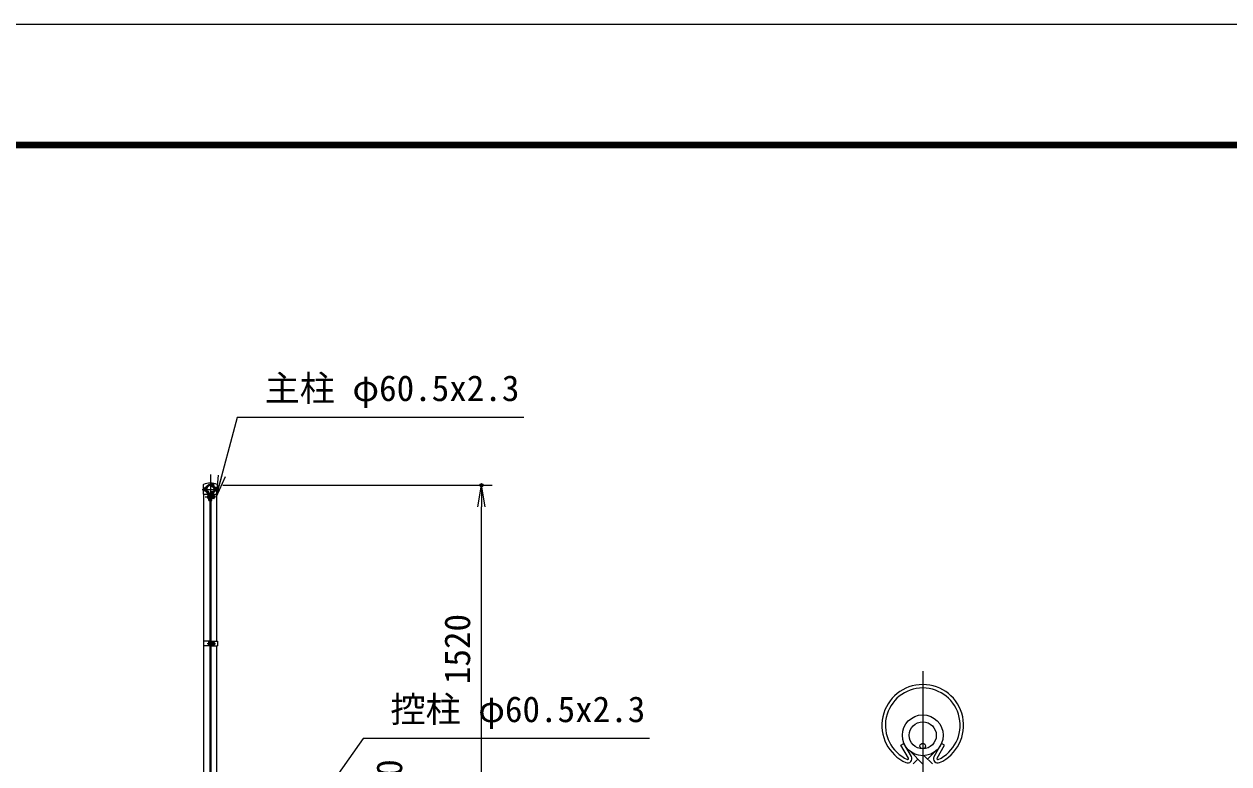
# Model space of a CAD drawing. Units: millimetres, scale not verified. Extents: x -10499 to 10501, y -7424 to 7426.
# Drawn here: x -3194 to 2428, y 3977 to 7426 of the extents above; entities that cross this region are included whole.
import ezdxf
from ezdxf.enums import TextEntityAlignment as Align

# ---------------------------------------------------------------- set-up
doc = ezdxf.new("R2010")
doc.units = ezdxf.units.MM
doc.header["$LTSCALE"] = 30
doc.header["$PDMODE"] = 32
doc.header["$PDSIZE"] = 15
doc.linetypes.add('USER1', pattern=[50.8, 31.75, -6.35, 6.35, -6.35])
for name, color, linetype, lineweight in [('0-1_D-STR1', 1, 'Continuous', 25), ('0-4_D-BMK', 2, 'USER1', 13), ('0-5_D-STR3', 3, 'Continuous', 13), ('0-6_D-STR-DIM', 7, 'Continuous', 13), ('0-C_D-STR-TXT', 7, 'Continuous', 13), ('0-D_D-STR2', 7, 'Continuous', 13), ('0-E_D-TTL', 7, 'Continuous', 25)]:
    doc.layers.add(name, color=color, linetype=linetype, lineweight=lineweight)
doc.layers.add('0-7_0', color=7, linetype='Continuous')
doc.layers.add('0-8_Defpoints', color=8, linetype='Continuous')
doc.styles.add('ＭＳ ゴシック', font='')
doc.styles.get('ＭＳ ゴシック').set_extended_font_data('MS Gothic')

# ---------------------------------------------------------------- blocks, each defined once
blk = doc.blocks.new('_Open')
at = {"layer": '0-7_0'}
blk.add_line((-30, 5), (0, 0), dxfattribs=at)
blk.add_lwpolyline([(-30, -5), (0, 0), (-30, 0)], dxfattribs=at)

msp = doc.modelspace()

# ---------------------------------------------------------------- linework, layer by layer
at = {"layer": '0-1_D-STR1'}
for p, q in [((-2354.73, 4548.07), (-2354.73, 5234.02)), ((-2334.66, 5247.26), (-2333.27, 5248.07)), ((-2331.15, 5241.19), (-2334.66, 5247.26)), ((-2329.76, 5241.99), (-2333.27, 5248.07)), ((-2319.19, 5241.99), (-2315.68, 5248.07)), ((-2317.8, 5241.19), (-2314.29, 5247.26)), ((-2314.29, 5247.26), (-2315.68, 5248.07)), ((-2294.23, 4548.07), (-2294.23, 5234.02)), ((-2354.73, 3811.07), (-2354.73, 4527.07)), ((-2294.23, 3811.07), (-2294.23, 4527.07)), ((897.54, 4063.56), (911.43, 4071.58)), ((932.63, 4002.78), (897.54, 4063.56)), ((946.52, 4010.8), (911.43, 4071.58)), ((1052.21, 4010.8), (1087.3, 4071.58)), ((1066.1, 4002.78), (1101.19, 4063.56)), ((1101.19, 4063.56), (1087.3, 4071.58))]:
    msp.add_line(p, q, dxfattribs=at)
for centre, radius, start, end in [((-2324.48, 5256.52), 19.05, 294.32478, 245.67522), ((-2324.48, 5256.52), 17.45, 294.32478, 245.67522), ((-2331.5, 5240.98), 2, 245.67522, 30), ((-2331.5, 5240.98), 0.401, 245.67522, 30), ((-2317.46, 5240.98), 2, 150, 294.32478), ((-2317.46, 5240.98), 0.401, 150, 294.32478), ((999.37, 4156.09), 190.5, 294.32478, 245.67522), ((999.37, 4156.09), 174.46, 294.32478, 245.67522), ((929.16, 4000.77), 20.05, 245.67522, 30), ((929.16, 4000.77), 4.01, 245.67522, 30), ((1069.57, 4000.77), 20.05, 150, 294.32478), ((1069.57, 4000.77), 4.01, 150, 294.32478)]:
    msp.add_arc(centre, radius, start, end, dxfattribs=at)
at = {"layer": '0-4_D-BMK'}
for p, q in [((-2324.48, 5325.57), (-2324.48, -4594.43)), ((-2362.44, 5256.52), (-2286.51, 5256.52)), ((-2348.92, 5221.52), (-2300.04, 5221.52)), ((-2339.03, 4537.57), (-2300.43, 4537.57)), ((999.36, 4409.09), (999.36, 1278.28))]:
    msp.add_line(p, q, dxfattribs=at)
at = {"layer": '0-5_D-STR3'}
for p, q in [((-2351.28, 5263.02), (-2351.28, 5250.02)), ((-2346.48, 5264.52), (-2346.48, 5248.52)), ((-2346.11, 5260.52), (-2346.48, 5260.52)), ((-2346.11, 5252.52), (-2346.48, 5252.52)), ((-2335.78, 5214.95), (-2335.78, 5227.95)), ((-2330.98, 5204.82), (-2330.98, 5234.09)), ((-2328.68, 5204.82), (-2328.68, 5234.09)), ((-2326.73, 5236.52), (-2326.73, 2364.62)), ((-2326.73, 5236.52), (-2322.23, 5236.52)), ((-2322.23, 5236.52), (-2322.23, 2364.62)), ((-2320.28, 5204.82), (-2320.28, 5234.09)), ((-2317.98, 5204.82), (-2317.98, 5234.09)), ((-2317.98, 5234.02), (-2290.83, 5234.02)), ((-2307.98, 5229.62), (-2317.98, 5229.62)), ((-2302.48, 5260.52), (-2302.84, 5260.52)), ((-2302.48, 5252.52), (-2302.84, 5252.52)), ((-2296.98, 5264.62), (-2302.48, 5264.62)), ((-2302.48, 5264.62), (-2302.48, 5248.42)), ((-2296.98, 5260.57), (-2302.48, 5260.57)), ((-2296.98, 5252.47), (-2302.48, 5252.47)), ((-2296.98, 5248.42), (-2302.48, 5248.42)), ((-2295.98, 5262.75), (-2295.98, 5250.4)), ((-2295.98, 5260.52), (-2295.48, 5260.52)), ((-2295.98, 5260.52), (-2295.48, 5260.52)), ((-2295.98, 5259.84), (-2295.15, 5259.84)), ((-2295.98, 5253.19), (-2295.15, 5253.19)), ((-2295.98, 5252.52), (-2295.48, 5252.52)), ((-2295.98, 5252.52), (-2295.48, 5252.52)), ((-2295.48, 5260.52), (-2295.48, 5252.52)), ((-2290.83, 5276.52), (-2290.83, 5234.02)), ((-2330.98, 5204.82), (-2328.68, 5204.82)), ((-2326.98, 5226.83), (-2328.68, 5226.83)), ((-2326.98, 5216.2), (-2328.68, 5216.2)), ((-2326.98, 5226.83), (-2326.98, 5216.2)), ((-2326.98, 5225.52), (-2326.73, 5225.52)), ((-2326.98, 5217.52), (-2326.73, 5217.52)), ((-2322.23, 5225.52), (-2320.28, 5225.52)), ((-2322.23, 5217.52), (-2320.28, 5217.52)), ((-2320.28, 5204.82), (-2317.98, 5204.82)), ((-2307.98, 5225.57), (-2317.98, 5225.57)), ((-2307.98, 5217.47), (-2317.98, 5217.47)), ((-2307.98, 5213.42), (-2317.98, 5213.42)), ((-2306.98, 5227.75), (-2306.98, 5215.4)), ((-2306.98, 5225.52), (-2306.98, 5217.52)), ((-2306.98, 5224.84), (-2306.65, 5224.84)), ((-2306.98, 5218.19), (-2306.65, 5218.19)), ((-2357.03, 4548.07), (-2357.03, 4527.07)), ((-2326.73, 4548.07), (-2357.03, 4548.07)), ((-2326.73, 4527.07), (-2357.03, 4527.07)), ((-2333.83, 4544.07), (-2333.83, 4531.07)), ((-2329.03, 4548.07), (-2329.03, 4527.07)), ((-2329.03, 4545.57), (-2329.03, 4529.57)), ((-2322.23, 4548.07), (-2291.93, 4548.07)), ((-2322.23, 4527.07), (-2291.93, 4527.07)), ((-2319.93, 4548.07), (-2319.93, 4527.07)), ((-2309.93, 4545.67), (-2319.93, 4545.67)), ((-2319.93, 4545.67), (-2319.93, 4529.47)), ((-2309.93, 4541.62), (-2319.93, 4541.62)), ((-2309.93, 4533.52), (-2319.93, 4533.52)), ((-2309.93, 4529.47), (-2319.93, 4529.47)), ((-2308.93, 4543.8), (-2308.93, 4531.45)), ((-2308.93, 4541.57), (-2305.03, 4541.57)), ((-2308.93, 4540.89), (-2304.7, 4540.89)), ((-2308.93, 4534.24), (-2304.7, 4534.24)), ((-2308.93, 4533.57), (-2305.03, 4533.57)), ((-2305.03, 4541.57), (-2305.03, 4533.57)), ((-2291.93, 4548.07), (-2291.93, 4527.07))]:
    msp.add_line(p, q, dxfattribs=at)
msp.add_lwpolyline([(-2358.13, 5276.52), (-2358.13, 5234.02), (-2330.98, 5234.02)], dxfattribs=at)
msp.add_circle((999.36, 4059.61), 13, dxfattribs=at)
for centre, radius, start, end in [((-2324.48, 5203.63), 82.25, 67.22973, 112.77027), ((-2354.83, 5276.52), 3.3, 116.72671, 180), ((-2324.48, 5256.52), 22, 290.1633, 249.8367), ((-2324.48, 5256.52), 19.7, 289.83718, 250.16282), ((-2332.98, 5234.09), 2, 0, 62.72039), ((-2332.98, 5234.09), 4.3, 0, 65.03562), ((-2315.98, 5234.09), 4.3, 114.96438, 180), ((-2315.98, 5234.09), 2, 117.27961, 180), ((-2309.51, 5227.59), 2.54, 307.21089, 52.78911), ((-2304.68, 5256.52), 8.7, 332.26063, 27.73937), ((-2298.53, 5250.44), 2.55, 307.42505, 52.57495), ((-2298.51, 5262.59), 2.54, 307.21089, 52.78911), ((-2302.98, 5256.52), 8.5, 331.92751, 28.07249), ((-2294.13, 5276.52), 3.3, 0, 63.27329), ((-2315.68, 5221.52), 8.7, 332.26063, 27.73937), ((-2309.53, 5215.44), 2.55, 307.42505, 52.57495), ((-2314.48, 5221.52), 8.5, 331.92751, 28.07249), ((-2317.63, 4537.57), 8.7, 332.26063, 27.73937), ((-2311.48, 4531.49), 2.55, 307.42505, 52.57495), ((-2311.46, 4543.64), 2.54, 307.21089, 52.78911), ((-2312.53, 4537.57), 8.5, 331.92751, 28.07249)]:
    msp.add_arc(centre, radius, start, end, dxfattribs=at)
for centre, start_param, end_param in [((-2346.48, 5263.02), 1.5707963, 3.1415927), ((-2346.48, 5250.02), 3.1415927, 4.712389), ((-2330.98, 5227.95), 1.5707963, 3.1415927), ((-2330.98, 5214.95), 3.1415927, 4.712389), ((-2329.03, 4544.07), 1.5707963, 3.1415927), ((-2329.03, 4531.07), 3.1415927, 4.712389)]:
    msp.add_ellipse(centre, major_axis=(4.8, 0), ratio=0.3125, start_param=start_param, end_param=end_param, dxfattribs=at)
at = {"layer": '0-6_D-STR-DIM'}
for p, q in [((-2265.98, 5275.57), (-1009.48, 5275.57)), ((-1059.48, 3855.57), (-1059.48, 5175.57))]:
    msp.add_line(p, q, dxfattribs=at)
at = {"layer": '0-8_Defpoints'}
for p in [(-2315.98, 5275.57), (-1059.48, 5275.57)]:
    msp.add_point(p, dxfattribs=at)
at = {"layer": '0-C_D-STR-TXT'}
for points in [[(-862.28, 5591.97), (-2198.98, 5591.97), (-2296.89, 5224)], [(-275.05, 4095.12), (-1611.75, 4095.12), (-1870.63, 3726.41)]]:
    msp.add_lwpolyline(points, dxfattribs=at)
at = {"layer": '0-D_D-STR2'}
for p, q in [((999.36, 3975.93), (940.05, 4035.25)), ((954.64, 3976.59), (976.68, 3998.62)), ((1044.08, 3976.59), (1005.92, 4014.75)), ((1022.05, 3998.62), (1058.68, 4035.25))]:
    msp.add_line(p, q, dxfattribs=at)
for radius in [95.25, 63.17]:
    msp.add_circle((999.36, 4109.78), radius, dxfattribs=at)
at = {"layer": '0-E_D-TTL', "color": 2}
msp.add_lwpolyline([(-10499.2, 7425.57), (10500.8, 7425.57), (10500.8, -7424.43), (-10499.2, -7424.43)], close=True, dxfattribs=at)
at = {"layer": '0-E_D-TTL'}
for points in [[(-9824.2, 6875.57), (9825.8, 6875.57), (9825.8, -6874.43), (-9824.2, -6874.43)], [(-9817.95, 6869.32), (9819.55, 6869.32), (9819.55, -6868.18), (-9817.95, -6868.18)], [(-9811.7, 6863.07), (9813.3, 6863.07), (9813.3, -6861.93), (-9811.7, -6861.93)], [(-9805.45, 6856.82), (9807.05, 6856.82), (9807.05, -6855.68), (-9805.45, -6855.68)], [(-9799.2, 6850.57), (9800.8, 6850.57), (9800.8, -6849.43), (-9799.2, -6849.43)]]:
    msp.add_lwpolyline(points, close=True, dxfattribs=at)

# ---------------------------------------------------------------- block references
at = {"layer": '0-6_D-STR-DIM', "xscale": 3.333333, "yscale": 3.333333, "rotation": 90}
msp.add_blockref('_Open', (-1059.48, 5275.57), dxfattribs=at)
at = {"layer": '0-C_D-STR-TXT', "xscale": 3.333333, "yscale": 3.333333, "rotation": 255.0989}
msp.add_blockref('_Open', (-2297.41, 5222.07), dxfattribs=at)

# ---------------------------------------------------------------- texts
at = {"layer": '0-6_D-STR-DIM', "style": 'ＭＳ ゴシック'}
for s, p in [('1520', (-1076.35, 4348.32)), ('20', (-1393.59, 3834.34))]:
    msp.add_text(s, height=120.3, rotation=90, dxfattribs=at).set_placement(p, align=Align.BOTTOM_LEFT)
at = {"layer": '0-C_D-STR-TXT', "style": 'ＭＳ ゴシック'}
for s, p in [('主柱 φ60.5x2.3', (-2071.67, 5632)), ('控柱 φ60.5x2.3', (-1484.44, 4135.15))]:
    msp.add_text(s, height=120.3, dxfattribs=at).set_placement(p, align=Align.BOTTOM_LEFT)

doc.saveas('drawing.dxf')
